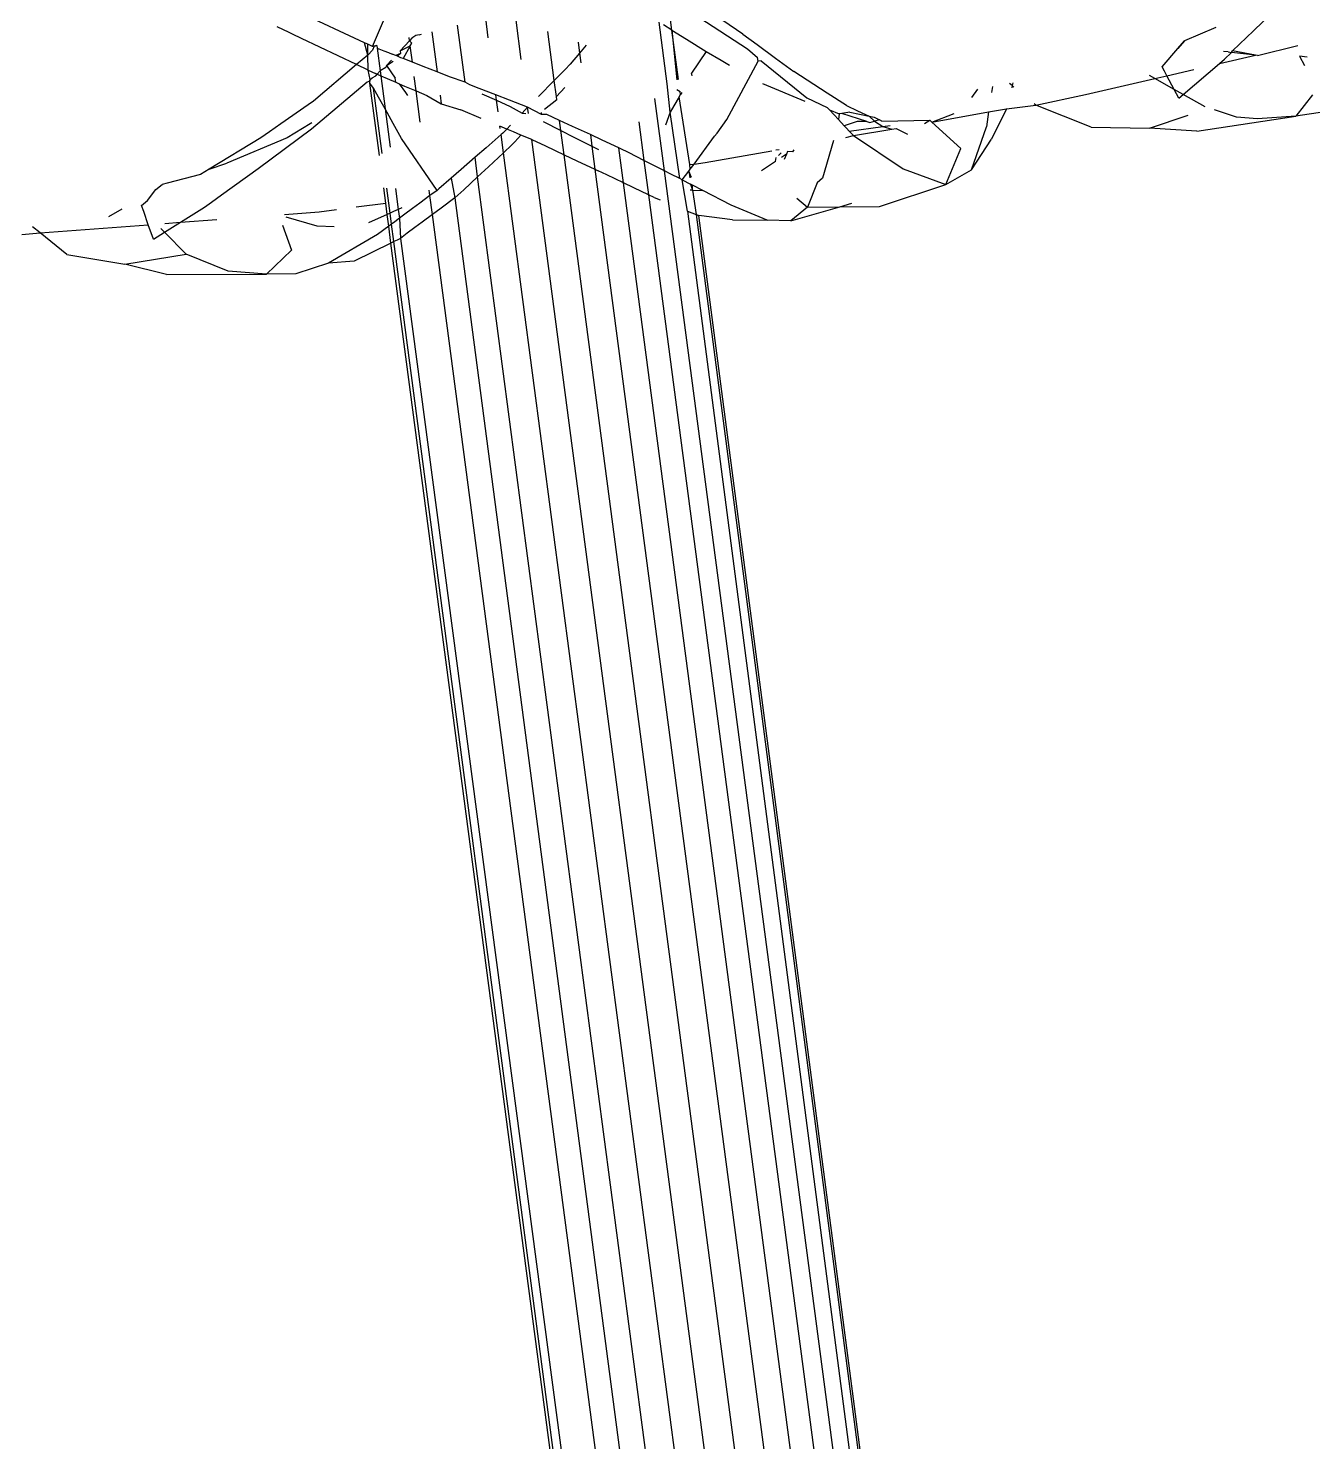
# Model space of a CAD drawing. Header units: inches. Extents: x 3324238 to 135265466, y -1036581 to 20094598.
# Drawn here: x 3354734.768 to 3354735.623, y -519092.434 to -519091.493 of the extents above; entities that cross this region are included whole.
import ezdxf

# ---------------------------------------------------------------- set-up
doc = ezdxf.new("R2010")
doc.units = ezdxf.units.IN
doc.header["$MEASUREMENT"] = 0

msp = doc.modelspace()

# ---------------------------------------------------------------- linework, layer by layer
for p, q in [((3354734.9973, -519091.50474, 0.00267), (3354735.01602, -519091.46047, 0.00267)), ((3354735.24371, -519091.49651, 0.00267), (3354735.20644, -519091.47096, 0.00267)), ((3354734.99197, -519091.50227, 0.00267), (3354734.94817, -519091.48192, 0.00267)), ((3354735.19656, -519091.49394, 0.00267), (3354735.19404, -519091.4748, 0.00267)), ((3354735.5837, -519091.49435, 0.00267), (3354735.59596, -519091.48237, 0.00267)), ((3354734.9417, -519091.49547, 0.00267), (3354734.93385, -519091.49175, 0.00267)), ((3354735.0589, -519091.5284, 0.00267), (3354735.05392, -519091.49058, 0.00267)), ((3354735.07431, -519091.49891, 0.00267), (3354735.0726, -519091.48591, 0.00267)), ((3354735.09628, -519091.51337, 0.00267), (3354735.09283, -519091.4872, 0.00267)), ((3354735.19343, -519091.52958, 0.00267), (3354735.18803, -519091.48861, 0.00267)), ((3354735.19656, -519091.49394, 0.00267), (3354735.19082, -519091.49036, 0.00267)), ((3354735.21517, -519091.48561, 0.00267), (3354735.24678, -519091.50629, 0.00267)), ((3354735.55858, -519091.49201, 0.00267), (3354735.53758, -519091.50097, 0.00267)), ((3354734.94407, -519091.49659, 0.00267), (3354734.9417, -519091.49547, 0.00267)), ((3354734.94995, -519091.49938, 0.00267), (3354734.94407, -519091.49659, 0.00267)), ((3354734.9867, -519091.5168, 0.00267), (3354734.94995, -519091.49938, 0.00267)), ((3354735.02192, -519091.50094, 0.00267), (3354735.01563, -519091.50767, 0.00267)), ((3354735.02192, -519091.50094, 0.00267), (3354735.02162, -519091.49866, 0.00267)), ((3354735.02344, -519091.49931, 0.00267), (3354735.02192, -519091.50094, 0.00267)), ((3354735.02333, -519091.50256, 0.00267), (3354735.02192, -519091.50094, 0.00267)), ((3354735.02617, -519091.49752, 0.00267), (3354735.02344, -519091.49931, 0.00267)), ((3354735.02827, -519091.497, 0.00267), (3354735.02617, -519091.49752, 0.00267)), ((3354735.02827, -519091.497, 0.00267), (3354735.02984, -519091.49661, 0.00267)), ((3354735.03671, -519091.49489, 0.00267), (3354735.04025, -519091.52173, 0.00267)), ((3354735.1182, -519091.52748, 0.00267), (3354735.11389, -519091.49472, 0.00267)), ((3354735.13413, -519091.50196, 0.00267), (3354735.13507, -519091.5091, 0.00267)), ((3354735.20088, -519091.52671, 0.00267), (3354735.19656, -519091.49394, 0.00267)), ((3354735.19656, -519091.49394, 0.00267), (3354735.19979, -519091.52702, 0.00267)), ((3354735.19656, -519091.49394, 0.00267), (3354735.2062, -519091.49996, 0.00267)), ((3354735.2062, -519091.49996, 0.00267), (3354735.21926, -519091.50812, 0.00267)), ((3354735.24371, -519091.49651, 0.00267), (3354735.25323, -519091.50348, 0.00267)), ((3354735.53758, -519091.50097, 0.00267), (3354735.53327, -519091.50601, 0.00267)), ((3354735.53327, -519091.50601, 0.00267), (3354735.53758, -519091.50097, 0.00267)), ((3354735.56955, -519091.50756, 0.00267), (3354735.5837, -519091.49435, 0.00267)), ((3354734.99403, -519091.51059, 0.00267), (3354734.9867, -519091.5168, 0.00267)), ((3354734.99403, -519091.51059, 0.00267), (3354734.99197, -519091.50227, 0.00267)), ((3354734.99408, -519091.50325, 0.00267), (3354734.99197, -519091.50227, 0.00267)), ((3354734.99403, -519091.51059, 0.00267), (3354734.99408, -519091.50325, 0.00267)), ((3354734.99403, -519091.51059, 0.00267), (3354734.99717, -519091.50718, 0.00267)), ((3354734.99437, -519091.52043, 0.00267), (3354734.99403, -519091.51059, 0.00267)), ((3354734.9973, -519091.50474, 0.00267), (3354734.99408, -519091.50325, 0.00267)), ((3354734.99828, -519091.5045, 0.00267), (3354734.99717, -519091.50718, 0.00267)), ((3354735.00004, -519091.50406, 0.00267), (3354734.9973, -519091.50474, 0.00267)), ((3354734.99828, -519091.5045, 0.00267), (3354735.00004, -519091.50406, 0.00267)), ((3354735.00004, -519091.50406, 0.00267), (3354735.00028, -519091.50592, 0.00267)), ((3354735.00028, -519091.50592, 0.00267), (3354735.00228, -519091.52105, 0.00267)), ((3354735.00028, -519091.50592, 0.00267), (3354735.00468, -519091.50766, 0.00267)), ((3354735.00468, -519091.50766, 0.00267), (3354735.00797, -519091.50884, 0.00267)), ((3354735.00797, -519091.50884, 0.00267), (3354735.01031, -519091.50989, 0.00267)), ((3354735.01268, -519091.51083, 0.00267), (3354735.01031, -519091.50989, 0.00267)), ((3354735.01585, -519091.5094, 0.00267), (3354735.01268, -519091.51083, 0.00267)), ((3354735.0138, -519091.51127, 0.00267), (3354735.01268, -519091.51083, 0.00267)), ((3354735.0138, -519091.51127, 0.00267), (3354735.01585, -519091.5094, 0.00267)), ((3354735.01621, -519091.51222, 0.00267), (3354735.0138, -519091.51127, 0.00267)), ((3354735.01563, -519091.50767, 0.00267), (3354735.02236, -519091.50428, 0.00267)), ((3354735.01563, -519091.50767, 0.00267), (3354735.01585, -519091.5094, 0.00267)), ((3354735.02236, -519091.50428, 0.00267), (3354735.01758, -519091.51277, 0.00267)), ((3354735.02236, -519091.50428, 0.00267), (3354735.02333, -519091.50256, 0.00267)), ((3354735.0238, -519091.51523, 0.00267), (3354735.02236, -519091.50428, 0.00267)), ((3354735.13507, -519091.5091, 0.00267), (3354735.12888, -519091.51659, 0.00267)), ((3354735.13942, -519091.50384, 0.00267), (3354735.13507, -519091.5091, 0.00267)), ((3354735.13507, -519091.5091, 0.00267), (3354735.13592, -519091.51554, 0.00267)), ((3354735.21926, -519091.50812, 0.00267), (3354735.20965, -519091.52248, 0.00267)), ((3354735.21926, -519091.50812, 0.00267), (3354735.22925, -519091.51393, 0.00267)), ((3354735.24678, -519091.50629, 0.00267), (3354735.25343, -519091.51211, 0.00267)), ((3354735.25323, -519091.50348, 0.00267), (3354735.26553, -519091.51249, 0.00267)), ((3354735.52282, -519091.51823, 0.00267), (3354735.53327, -519091.50601, 0.00267)), ((3354735.56091, -519091.51618, 0.00267), (3354735.58494, -519091.51063, 0.00267)), ((3354735.5668, -519091.50839, 0.00267), (3354735.56356, -519091.50799, 0.00267)), ((3354735.56438, -519091.51323, 0.00267), (3354735.56906, -519091.50866, 0.00267)), ((3354735.5668, -519091.50839, 0.00267), (3354735.56906, -519091.50866, 0.00267)), ((3354735.56906, -519091.50866, 0.00267), (3354735.56955, -519091.50756, 0.00267)), ((3354735.58494, -519091.51063, 0.00267), (3354735.56906, -519091.50866, 0.00267)), ((3354735.58494, -519091.51063, 0.00267), (3354735.56955, -519091.50756, 0.00267)), ((3354735.58633, -519091.5108, 0.00267), (3354735.58494, -519091.51063, 0.00267)), ((3354735.58633, -519091.5108, 0.00267), (3354735.61315, -519091.50411, 0.00267)), ((3354735.61425, -519091.51113, 0.00267), (3354735.61758, -519091.51738, 0.00267)), ((3354735.61923, -519091.51179, 0.00267), (3354735.61425, -519091.51113, 0.00267)), ((3354734.9867, -519091.5168, 0.00267), (3354734.95795, -519091.54114, 0.00267)), ((3354734.99437, -519091.52043, 0.00267), (3354734.9867, -519091.5168, 0.00267)), ((3354734.99577, -519091.52662, 0.00267), (3354734.99437, -519091.52043, 0.00267)), ((3354734.99437, -519091.52043, 0.00267), (3354734.99919, -519091.52272, 0.00267)), ((3354735.0061, -519091.51863, 0.00267), (3354735.00228, -519091.52105, 0.00267)), ((3354735.00653, -519091.51741, 0.00267), (3354735.0061, -519091.51863, 0.00267)), ((3354735.00989, -519091.51381, 0.00267), (3354735.00653, -519091.51741, 0.00267)), ((3354735.00653, -519091.51741, 0.00267), (3354735.01092, -519091.51455, 0.00267)), ((3354735.00653, -519091.51741, 0.00267), (3354735.0124, -519091.52574, 0.00267)), ((3354735.01758, -519091.51277, 0.00267), (3354735.01621, -519091.51222, 0.00267)), ((3354735.0238, -519091.51523, 0.00267), (3354735.01758, -519091.51277, 0.00267)), ((3354735.03097, -519091.51806, 0.00267), (3354735.0238, -519091.51523, 0.00267)), ((3354735.04025, -519091.52173, 0.00267), (3354735.03097, -519091.51806, 0.00267)), ((3354735.12556, -519091.51998, 0.00267), (3354735.1182, -519091.52748, 0.00267)), ((3354735.12888, -519091.51659, 0.00267), (3354735.12556, -519091.51998, 0.00267)), ((3354735.22925, -519091.51393, 0.00267), (3354735.23495, -519091.51725, 0.00267)), ((3354735.23316, -519091.55346, 0.00267), (3354735.25392, -519091.51456, 0.00267)), ((3354735.25392, -519091.51456, 0.00267), (3354735.25343, -519091.51211, 0.00267)), ((3354735.25599, -519091.51419, 0.00267), (3354735.25392, -519091.51456, 0.00267)), ((3354735.25599, -519091.51419, 0.00267), (3354735.28624, -519091.53884, 0.00267)), ((3354735.26553, -519091.51249, 0.00267), (3354735.27764, -519091.52136, 0.00267)), ((3354735.52431, -519091.52108, 0.00267), (3354735.52282, -519091.51823, 0.00267)), ((3354735.52598, -519091.52425, 0.00267), (3354735.54383, -519091.52013, 0.00267)), ((3354735.53678, -519091.53668, 0.00267), (3354735.56091, -519091.51618, 0.00267)), ((3354735.56091, -519091.51618, 0.00267), (3354735.56438, -519091.51323, 0.00267)), ((3354734.95659, -519091.55968, 0.00267), (3354734.99379, -519091.52832, 0.00267)), ((3354734.99379, -519091.52832, 0.00267), (3354734.99533, -519091.52777, 0.00267)), ((3354734.99533, -519091.52777, 0.00267), (3354734.99577, -519091.52662, 0.00267)), ((3354734.99553, -519091.52928, 0.00267), (3354734.99533, -519091.52777, 0.00267)), ((3354734.99553, -519091.52928, 0.00267), (3354734.99577, -519091.52662, 0.00267)), ((3354735.00187, -519091.57733, 0.00267), (3354734.99553, -519091.52928, 0.00267)), ((3354734.99793, -519091.53246, 0.00267), (3354734.99553, -519091.52928, 0.00267)), ((3354734.99577, -519091.52662, 0.00267), (3354734.99702, -519091.52555, 0.00267)), ((3354734.99702, -519091.52555, 0.00267), (3354734.9994, -519091.52432, 0.00267)), ((3354735.00031, -519091.52325, 0.00267), (3354734.99919, -519091.52272, 0.00267)), ((3354734.9994, -519091.52432, 0.00267), (3354735.00031, -519091.52325, 0.00267)), ((3354735.00228, -519091.52105, 0.00267), (3354735.00031, -519091.52325, 0.00267)), ((3354735.00031, -519091.52325, 0.00267), (3354735.0027, -519091.52427, 0.00267)), ((3354735.00228, -519091.52105, 0.00267), (3354735.0027, -519091.52427, 0.00267)), ((3354735.0027, -519091.52427, 0.00267), (3354735.00561, -519091.54635, 0.00267)), ((3354735.0027, -519091.52427, 0.00267), (3354735.00708, -519091.52613, 0.00267)), ((3354735.00708, -519091.52613, 0.00267), (3354735.01277, -519091.52856, 0.00267)), ((3354735.01277, -519091.52856, 0.00267), (3354735.0124, -519091.52574, 0.00267)), ((3354735.01277, -519091.52856, 0.00267), (3354735.01508, -519091.52955, 0.00267)), ((3354735.01508, -519091.52955, 0.00267), (3354735.01919, -519091.53538, 0.00267)), ((3354735.01508, -519091.52955, 0.00267), (3354735.01864, -519091.53106, 0.00267)), ((3354735.02632, -519091.53434, 0.00267), (3354735.02505, -519091.52472, 0.00267)), ((3354735.04838, -519091.52495, 0.00267), (3354735.04025, -519091.52173, 0.00267)), ((3354735.0589, -519091.5284, 0.00267), (3354735.04838, -519091.52495, 0.00267)), ((3354735.06212, -519091.53035, 0.00267), (3354735.0589, -519091.5284, 0.00267)), ((3354735.06825, -519091.53271, 0.00267), (3354735.06212, -519091.53035, 0.00267)), ((3354735.1182, -519091.52748, 0.00267), (3354735.10778, -519091.53812, 0.00267)), ((3354735.1196, -519091.53809, 0.00267), (3354735.1182, -519091.52748, 0.00267)), ((3354735.19534, -519091.54837, 0.00267), (3354735.19343, -519091.52958, 0.00267)), ((3354735.20991, -519091.5242, 0.00267), (3354735.20965, -519091.52248, 0.00267)), ((3354735.25686, -519091.52941, 0.00267), (3354735.285, -519091.54115, 0.00267)), ((3354735.29987, -519091.53576, 0.00267), (3354735.27764, -519091.52136, 0.00267)), ((3354735.42298, -519091.53083, 0.00267), (3354735.42126, -519091.52942, 0.00267)), ((3354735.42334, -519091.52905, 0.00267), (3354735.42298, -519091.53083, 0.00267)), ((3354735.47178, -519091.53678, 0.00267), (3354735.51796, -519091.52611, 0.00267)), ((3354735.51796, -519091.52611, 0.00267), (3354735.51432, -519091.52407, 0.00267)), ((3354735.51796, -519091.52611, 0.00267), (3354735.52598, -519091.52425, 0.00267)), ((3354735.53073, -519091.53328, 0.00267), (3354735.51796, -519091.52611, 0.00267)), ((3354735.52598, -519091.52425, 0.00267), (3354735.52431, -519091.52108, 0.00267)), ((3354735.53073, -519091.53328, 0.00267), (3354735.52598, -519091.52425, 0.00267)), ((3354735.00366, -519091.57594, 0.00267), (3354734.99793, -519091.53246, 0.00267)), ((3354735.00124, -519091.53845, 0.00267), (3354734.99793, -519091.53246, 0.00267)), ((3354735.00561, -519091.54635, 0.00267), (3354735.00124, -519091.53845, 0.00267)), ((3354735.01864, -519091.53106, 0.00267), (3354735.02632, -519091.53434, 0.00267)), ((3354735.01919, -519091.53538, 0.00267), (3354735.0206, -519091.53737, 0.00267)), ((3354735.02905, -519091.55505, 0.00267), (3354735.02632, -519091.53434, 0.00267)), ((3354735.02632, -519091.53434, 0.00267), (3354735.03344, -519091.53737, 0.00267)), ((3354735.03344, -519091.53737, 0.00267), (3354735.04303, -519091.54282, 0.00267)), ((3354735.04227, -519091.53711, 0.00267), (3354735.04303, -519091.54282, 0.00267)), ((3354735.07933, -519091.53699, 0.00267), (3354735.06825, -519091.53271, 0.00267)), ((3354735.07007, -519091.53618, 0.00267), (3354735.0798, -519091.54056, 0.00267)), ((3354735.0798, -519091.54056, 0.00267), (3354735.07933, -519091.53699, 0.00267)), ((3354735.08839, -519091.54049, 0.00267), (3354735.07933, -519091.53699, 0.00267)), ((3354735.12516, -519091.53206, 0.00267), (3354735.1196, -519091.53809, 0.00267)), ((3354735.11988, -519091.54016, 0.00267), (3354735.1196, -519091.53809, 0.00267)), ((3354735.19157, -519091.58752, 0.00267), (3354735.18523, -519091.53947, 0.00267)), ((3354735.20128, -519091.53837, 0.00267), (3354735.19784, -519091.54417, 0.00267)), ((3354735.19979, -519091.5334, 0.00267), (3354735.20194, -519091.53469, 0.00267)), ((3354735.20128, -519091.53837, 0.00267), (3354735.20221, -519091.5368, 0.00267)), ((3354735.20835, -519091.58336, 0.00267), (3354735.20128, -519091.53837, 0.00267)), ((3354735.20221, -519091.5368, 0.00267), (3354735.20194, -519091.53469, 0.00267)), ((3354735.20307, -519091.53537, 0.00267), (3354735.20221, -519091.5368, 0.00267)), ((3354735.28624, -519091.53884, 0.00267), (3354735.29984, -519091.54528, 0.00267)), ((3354735.31266, -519091.54404, 0.00267), (3354735.29987, -519091.53576, 0.00267)), ((3354735.3962, -519091.53865, 0.00267), (3354735.40011, -519091.53321, 0.00267)), ((3354735.4098, -519091.53147, 0.00267), (3354735.4092, -519091.53547, 0.00267)), ((3354735.42298, -519091.53083, 0.00267), (3354735.42271, -519091.53217, 0.00267)), ((3354735.42418, -519091.53181, 0.00267), (3354735.42298, -519091.53083, 0.00267)), ((3354735.43877, -519091.54376, 0.00267), (3354735.47178, -519091.53678, 0.00267)), ((3354735.53383, -519091.53919, 0.00267), (3354735.53073, -519091.53328, 0.00267)), ((3354735.53678, -519091.53668, 0.00267), (3354735.53073, -519091.53328, 0.00267)), ((3354735.53383, -519091.53919, 0.00267), (3354735.53678, -519091.53668, 0.00267)), ((3354735.55145, -519091.54492, 0.00267), (3354735.53678, -519091.53668, 0.00267)), ((3354735.62278, -519091.53703, 0.00267), (3354735.6118, -519091.55117, 0.00267)), ((3354734.95444, -519091.54358, 0.00267), (3354734.93617, -519091.5563, 0.00267)), ((3354734.95795, -519091.54114, 0.00267), (3354734.95444, -519091.54358, 0.00267)), ((3354735.00561, -519091.54635, 0.00267), (3354735.00897, -519091.57184, 0.00267)), ((3354735.01094, -519091.55598, 0.00267), (3354735.00561, -519091.54635, 0.00267)), ((3354735.04303, -519091.54282, 0.00267), (3354735.05598, -519091.54698, 0.00267)), ((3354735.06952, -519091.55264, 0.00267), (3354735.05598, -519091.54698, 0.00267)), ((3354735.08083, -519091.54835, 0.00267), (3354735.0798, -519091.54056, 0.00267)), ((3354735.0798, -519091.54056, 0.00267), (3354735.08892, -519091.54467, 0.00267)), ((3354735.10047, -519091.54516, 0.00267), (3354735.08839, -519091.54049, 0.00267)), ((3354735.08892, -519091.54467, 0.00267), (3354735.09689, -519091.54923, 0.00267)), ((3354735.10047, -519091.54516, 0.00267), (3354735.09689, -519091.54923, 0.00267)), ((3354735.10104, -519091.54946, 0.00267), (3354735.10047, -519091.54516, 0.00267)), ((3354735.10964, -519091.54993, 0.00267), (3354735.10047, -519091.54516, 0.00267)), ((3354735.10948, -519091.54863, 0.00267), (3354735.10964, -519091.54993, 0.00267)), ((3354735.11988, -519091.54016, 0.00267), (3354735.11174, -519091.54664, 0.00267)), ((3354735.19534, -519091.54837, 0.00267), (3354735.19232, -519091.55705, 0.00267)), ((3354735.19784, -519091.54417, 0.00267), (3354735.19534, -519091.54837, 0.00267)), ((3354735.20175, -519091.59268, 0.00267), (3354735.19534, -519091.54837, 0.00267)), ((3354735.29984, -519091.54528, 0.00267), (3354735.3013, -519091.54684, 0.00267)), ((3354735.3013, -519091.54684, 0.00267), (3354735.30792, -519091.54969, 0.00267)), ((3354735.3013, -519091.54684, 0.00267), (3354735.30451, -519091.5503, 0.00267)), ((3354735.31491, -519091.54844, 0.00267), (3354735.3095, -519091.54941, 0.00267)), ((3354735.31266, -519091.54404, 0.00267), (3354735.32007, -519091.54752, 0.00267)), ((3354735.31491, -519091.54844, 0.00267), (3354735.32781, -519091.55116, 0.00267)), ((3354735.32007, -519091.54752, 0.00267), (3354735.32781, -519091.55116, 0.00267)), ((3354735.36957, -519091.55506, 0.00267), (3354735.4073, -519091.54831, 0.00267)), ((3354735.4073, -519091.54831, 0.00267), (3354735.40582, -519091.5583, 0.00267)), ((3354735.4073, -519091.54831, 0.00267), (3354735.4193, -519091.54617, 0.00267)), ((3354735.4193, -519091.54617, 0.00267), (3354735.40923, -519091.56641, 0.00267)), ((3354735.4193, -519091.54617, 0.00267), (3354735.43877, -519091.54376, 0.00267)), ((3354735.43877, -519091.54376, 0.00267), (3354735.43769, -519091.54288, 0.00267)), ((3354735.47554, -519091.55839, 0.00267), (3354735.43877, -519091.54376, 0.00267)), ((3354735.5723, -519091.5517, 0.00267), (3354735.55756, -519091.5469, 0.00267)), ((3354735.63106, -519091.54823, 0.00267), (3354735.6118, -519091.55117, 0.00267)), ((3354734.93617, -519091.5563, 0.00267), (3354734.92866, -519091.56153, 0.00267)), ((3354734.95574, -519091.55632, 0.00267), (3354734.94034, -519091.56559, 0.00267)), ((3354734.95689, -519091.55562, 0.00267), (3354734.95574, -519091.55632, 0.00267)), ((3354735.0165, -519091.56603, 0.00267), (3354735.01094, -519091.55598, 0.00267)), ((3354735.08228, -519091.55935, 0.00267), (3354735.08208, -519091.55788, 0.00267)), ((3354735.08657, -519091.55976, 0.00267), (3354735.08208, -519091.55788, 0.00267)), ((3354735.08914, -519091.55713, 0.00267), (3354735.08657, -519091.55976, 0.00267)), ((3354735.09689, -519091.54923, 0.00267), (3354735.09933, -519091.54936, 0.00267)), ((3354735.11337, -519091.55014, 0.00267), (3354735.10964, -519091.54993, 0.00267)), ((3354735.11087, -519091.55464, 0.00267), (3354735.12257, -519091.5606, 0.00267)), ((3354735.1217, -519091.55397, 0.00267), (3354735.11337, -519091.55014, 0.00267)), ((3354735.12257, -519091.5606, 0.00267), (3354735.1217, -519091.55397, 0.00267)), ((3354735.13039, -519091.55797, 0.00267), (3354735.1217, -519091.55397, 0.00267)), ((3354735.14223, -519091.56342, 0.00267), (3354735.13039, -519091.55797, 0.00267)), ((3354735.17447, -519091.55486, 0.00267), (3354735.17786, -519091.58056, 0.00267)), ((3354735.22655, -519091.56236, 0.00267), (3354735.23316, -519091.55346, 0.00267)), ((3354735.30451, -519091.5503, 0.00267), (3354735.30729, -519091.5533, 0.00267)), ((3354735.30792, -519091.54969, 0.00267), (3354735.30729, -519091.5533, 0.00267)), ((3354735.30729, -519091.5533, 0.00267), (3354735.31124, -519091.55756, 0.00267)), ((3354735.3095, -519091.54941, 0.00267), (3354735.30792, -519091.54969, 0.00267)), ((3354735.3262, -519091.55464, 0.00267), (3354735.3095, -519091.54941, 0.00267)), ((3354735.3199, -519091.55478, 0.00267), (3354735.31124, -519091.55756, 0.00267)), ((3354735.31124, -519091.55756, 0.00267), (3354735.31266, -519091.55908, 0.00267)), ((3354735.31447, -519091.56103, 0.00267), (3354735.33688, -519091.55799, 0.00267)), ((3354735.3262, -519091.55464, 0.00267), (3354735.3199, -519091.55478, 0.00267)), ((3354735.3262, -519091.55464, 0.00267), (3354735.32822, -519091.55528, 0.00267)), ((3354735.32781, -519091.55116, 0.00267), (3354735.33102, -519091.55183, 0.00267)), ((3354735.32781, -519091.55116, 0.00267), (3354735.33124, -519091.55454, 0.00267)), ((3354735.32822, -519091.55528, 0.00267), (3354735.33124, -519091.55454, 0.00267)), ((3354735.33102, -519091.55183, 0.00267), (3354735.33468, -519091.55369, 0.00267)), ((3354735.33468, -519091.55369, 0.00267), (3354735.33124, -519091.55454, 0.00267)), ((3354735.33124, -519091.55454, 0.00267), (3354735.33688, -519091.55799, 0.00267)), ((3354735.33614, -519091.55443, 0.00267), (3354735.33468, -519091.55369, 0.00267)), ((3354735.33614, -519091.55443, 0.00267), (3354735.36812, -519091.55375, 0.00267)), ((3354735.33688, -519091.55799, 0.00267), (3354735.34182, -519091.55732, 0.00267)), ((3354735.33688, -519091.55799, 0.00267), (3354735.34281, -519091.55985, 0.00267)), ((3354735.36462, -519091.55595, 0.00267), (3354735.36812, -519091.55375, 0.00267)), ((3354735.36957, -519091.55506, 0.00267), (3354735.36812, -519091.55375, 0.00267)), ((3354735.36957, -519091.55506, 0.00267), (3354735.38447, -519091.54944, 0.00267)), ((3354735.38891, -519091.57258, 0.00267), (3354735.36957, -519091.55506, 0.00267)), ((3354735.39596, -519091.58678, 0.00267), (3354735.40582, -519091.5583, 0.00267)), ((3354735.47554, -519091.55839, 0.00267), (3354735.51428, -519091.55904, 0.00267)), ((3354735.51428, -519091.55904, 0.00267), (3354735.54002, -519091.5505, 0.00267)), ((3354735.54584, -519091.56113, 0.00267), (3354735.6118, -519091.55117, 0.00267)), ((3354735.58621, -519091.55291, 0.00267), (3354735.5723, -519091.5517, 0.00267)), ((3354735.6118, -519091.55117, 0.00267), (3354735.58621, -519091.55291, 0.00267)), ((3354734.92299, -519091.56547, 0.00267), (3354734.88864, -519091.58639, 0.00267)), ((3354734.94034, -519091.56559, 0.00267), (3354734.9003, -519091.58248, 0.00267)), ((3354734.92116, -519091.58589, 0.00267), (3354734.95659, -519091.55968, 0.00267)), ((3354734.92866, -519091.56153, 0.00267), (3354734.92299, -519091.56547, 0.00267)), ((3354735.04023, -519091.60057, 0.00267), (3354735.0165, -519091.56603, 0.00267)), ((3354735.08281, -519091.56343, 0.00267), (3354735.0728, -519091.57216, 0.00267)), ((3354735.08392, -519091.56246, 0.00267), (3354735.08281, -519091.56343, 0.00267)), ((3354735.0844, -519091.57548, 0.00267), (3354735.08281, -519091.56343, 0.00267)), ((3354735.08657, -519091.55976, 0.00267), (3354735.08392, -519091.56246, 0.00267)), ((3354735.09108, -519091.56164, 0.00267), (3354735.08657, -519091.55976, 0.00267)), ((3354735.09604, -519091.56371, 0.00267), (3354735.09108, -519091.56164, 0.00267)), ((3354735.09604, -519091.56371, 0.00267), (3354735.09191, -519091.5682, 0.00267)), ((3354735.10332, -519091.56675, 0.00267), (3354735.09604, -519091.56371, 0.00267)), ((3354735.33494, -519093.32414, 0.00267), (3354735.10332, -519091.56675, 0.00267)), ((3354735.10332, -519091.56675, 0.00267), (3354735.11231, -519091.57098, 0.00267)), ((3354735.12471, -519091.57681, 0.00267), (3354735.12257, -519091.5606, 0.00267)), ((3354735.12257, -519091.5606, 0.00267), (3354735.13129, -519091.56504, 0.00267)), ((3354735.13129, -519091.56504, 0.00267), (3354735.14325, -519091.57113, 0.00267)), ((3354735.14223, -519091.56342, 0.00267), (3354735.14325, -519091.57113, 0.00267)), ((3354735.15019, -519091.56708, 0.00267), (3354735.14223, -519091.56342, 0.00267)), ((3354735.16116, -519091.57213, 0.00267), (3354735.15019, -519091.56708, 0.00267)), ((3354735.21125, -519091.58299, 0.00267), (3354735.22494, -519091.56454, 0.00267)), ((3354735.22494, -519091.56454, 0.00267), (3354735.22655, -519091.56236, 0.00267)), ((3354735.30413, -519091.56726, 0.00267), (3354735.29678, -519091.59252, 0.00267)), ((3354735.31238, -519091.56529, 0.00267), (3354735.31733, -519091.56411, 0.00267)), ((3354735.31266, -519091.55908, 0.00267), (3354735.31447, -519091.56103, 0.00267)), ((3354735.31447, -519091.56103, 0.00267), (3354735.31733, -519091.56411, 0.00267)), ((3354735.31733, -519091.56411, 0.00267), (3354735.34281, -519091.55985, 0.00267)), ((3354735.31733, -519091.56411, 0.00267), (3354735.35043, -519091.58621, 0.00267)), ((3354735.34281, -519091.55985, 0.00267), (3354735.34577, -519091.55932, 0.00267)), ((3354735.34577, -519091.55932, 0.00267), (3354735.35324, -519091.56312, 0.00267)), ((3354735.39596, -519091.58678, 0.00267), (3354735.40923, -519091.56641, 0.00267)), ((3354735.54584, -519091.56113, 0.00267), (3354735.51428, -519091.55904, 0.00267)), ((3354735.0728, -519091.57216, 0.00267), (3354735.06551, -519091.57852, 0.00267)), ((3354735.0844, -519091.57548, 0.00267), (3354735.07441, -519091.58477, 0.00267)), ((3354735.09004, -519091.57023, 0.00267), (3354735.0844, -519091.57548, 0.00267)), ((3354735.3152, -519093.32665, 0.00267), (3354735.0844, -519091.57548, 0.00267)), ((3354735.09191, -519091.5682, 0.00267), (3354735.09004, -519091.57023, 0.00267)), ((3354735.11231, -519091.57098, 0.00267), (3354735.12471, -519091.57681, 0.00267)), ((3354735.35467, -519093.32163, 0.00267), (3354735.12471, -519091.57681, 0.00267)), ((3354735.12471, -519091.57681, 0.00267), (3354735.1333, -519091.58085, 0.00267)), ((3354735.14325, -519091.57113, 0.00267), (3354735.14527, -519091.58648, 0.00267)), ((3354735.14325, -519091.57113, 0.00267), (3354735.14756, -519091.57332, 0.00267)), ((3354735.16425, -519091.59552, 0.00267), (3354735.16116, -519091.57213, 0.00267)), ((3354735.1621, -519091.57256, 0.00267), (3354735.16116, -519091.57213, 0.00267)), ((3354735.16813, -519091.57562, 0.00267), (3354735.1621, -519091.57256, 0.00267)), ((3354735.17786, -519091.58056, 0.00267), (3354735.16813, -519091.57562, 0.00267)), ((3354735.21876, -519091.58204, 0.00267), (3354735.26298, -519091.57413, 0.00267)), ((3354735.26562, -519091.57366, 0.00267), (3354735.2678, -519091.57327, 0.00267)), ((3354735.26742, -519091.57723, 0.00267), (3354735.26917, -519091.57561, 0.00267)), ((3354735.27269, -519091.57633, 0.00267), (3354735.26937, -519091.57861, 0.00267)), ((3354735.27269, -519091.57633, 0.00267), (3354735.2712, -519091.57991, 0.00267)), ((3354735.2734, -519091.5746, 0.00267), (3354735.27269, -519091.57633, 0.00267)), ((3354735.2768, -519091.57489, 0.00267), (3354735.2734, -519091.5746, 0.00267)), ((3354735.27767, -519091.57358, 0.00267), (3354735.2768, -519091.57489, 0.00267)), ((3354735.37887, -519091.59661, 0.00267), (3354735.38891, -519091.57258, 0.00267)), ((3354734.88864, -519091.58639, 0.00267), (3354734.88277, -519091.58996, 0.00267)), ((3354734.88864, -519091.58639, 0.00267), (3354734.9003, -519091.58248, 0.00267)), ((3354734.89685, -519091.60351, 0.00267), (3354734.92116, -519091.58589, 0.00267)), ((3354735.05624, -519091.58661, 0.00267), (3354735.04956, -519091.59243, 0.00267)), ((3354735.06551, -519091.57852, 0.00267), (3354735.05624, -519091.58661, 0.00267)), ((3354735.06722, -519091.59147, 0.00267), (3354735.06551, -519091.57852, 0.00267)), ((3354735.07441, -519091.58477, 0.00267), (3354735.06722, -519091.59147, 0.00267)), ((3354735.1333, -519091.58085, 0.00267), (3354735.14527, -519091.58648, 0.00267)), ((3354735.14527, -519091.58648, 0.00267), (3354735.37364, -519093.31921, 0.00267)), ((3354735.14527, -519091.58648, 0.00267), (3354735.14745, -519091.58751, 0.00267)), ((3354735.17786, -519091.58056, 0.00267), (3354735.18088, -519091.60345, 0.00267)), ((3354735.18355, -519091.58345, 0.00267), (3354735.17786, -519091.58056, 0.00267)), ((3354735.19157, -519091.58752, 0.00267), (3354735.18355, -519091.58345, 0.00267)), ((3354735.20776, -519091.58769, 0.00267), (3354735.20875, -519091.58637, 0.00267)), ((3354735.20835, -519091.58336, 0.00267), (3354735.21125, -519091.58299, 0.00267)), ((3354735.20875, -519091.58637, 0.00267), (3354735.20835, -519091.58336, 0.00267)), ((3354735.20875, -519091.58637, 0.00267), (3354735.21125, -519091.58299, 0.00267)), ((3354735.21125, -519091.58299, 0.00267), (3354735.21876, -519091.58204, 0.00267)), ((3354735.26546, -519091.58131, 0.00267), (3354735.25613, -519091.58764, 0.00267)), ((3354735.26546, -519091.58131, 0.00267), (3354735.26582, -519091.5787, 0.00267)), ((3354735.35043, -519091.58621, 0.00267), (3354735.37887, -519091.59661, 0.00267)), ((3354735.37887, -519091.59661, 0.00267), (3354735.39596, -519091.58678, 0.00267)), ((3354734.86068, -519091.59575, 0.00267), (3354734.8573, -519091.59672, 0.00267)), ((3354734.88277, -519091.58996, 0.00267), (3354734.86068, -519091.59575, 0.00267)), ((3354735.04956, -519091.59243, 0.00267), (3354735.0414, -519091.59955, 0.00267)), ((3354735.04956, -519091.59243, 0.00267), (3354735.05206, -519091.60557, 0.00267)), ((3354735.06722, -519091.59147, 0.00267), (3354735.05796, -519091.60008, 0.00267)), ((3354735.29623, -519093.32907, 0.00267), (3354735.06722, -519091.59147, 0.00267)), ((3354735.15314, -519091.59022, 0.00267), (3354735.14745, -519091.58751, 0.00267)), ((3354735.16425, -519091.59552, 0.00267), (3354735.15314, -519091.59022, 0.00267)), ((3354735.39113, -519093.31699, 0.00267), (3354735.16425, -519091.59552, 0.00267)), ((3354735.1711, -519091.59879, 0.00267), (3354735.16425, -519091.59552, 0.00267)), ((3354735.41904, -519093.31343, 0.00267), (3354735.19157, -519091.58752, 0.00267)), ((3354735.19578, -519091.58965, 0.00267), (3354735.19157, -519091.58752, 0.00267)), ((3354735.20175, -519091.59268, 0.00267), (3354735.19578, -519091.58965, 0.00267)), ((3354735.20343, -519091.59354, 0.00267), (3354735.20175, -519091.59268, 0.00267)), ((3354735.20343, -519091.59354, 0.00267), (3354735.20776, -519091.58769, 0.00267)), ((3354735.20691, -519091.61434, 0.00267), (3354735.20343, -519091.59354, 0.00267)), ((3354735.20343, -519091.59354, 0.00267), (3354735.2089, -519091.59636, 0.00267)), ((3354735.20947, -519091.59188, 0.00267), (3354735.20776, -519091.58769, 0.00267)), ((3354735.20776, -519091.58769, 0.00267), (3354735.20835, -519091.59219, 0.00267)), ((3354735.29329, -519091.59558, 0.00267), (3354735.28665, -519091.61166, 0.00267)), ((3354735.29678, -519091.59252, 0.00267), (3354735.29329, -519091.59558, 0.00267)), ((3354734.84745, -519091.60728, 0.00267), (3354734.85313, -519091.60004, 0.00267)), ((3354734.85313, -519091.60004, 0.00267), (3354734.8573, -519091.59672, 0.00267)), ((3354734.89011, -519091.60839, 0.00267), (3354734.89685, -519091.60351, 0.00267)), ((3354735.00605, -519091.60911, 0.00267), (3354735.00471, -519091.59888, 0.00267)), ((3354735.0089, -519091.6157, 0.00267), (3354735.0067, -519091.59898, 0.00267)), ((3354735.01258, -519091.59926, 0.00267), (3354735.01443, -519091.61323, 0.00267)), ((3354735.03551, -519091.60406, 0.00267), (3354735.02868, -519091.60911, 0.00267)), ((3354735.03551, -519091.60406, 0.00267), (3354735.03502, -519091.60033, 0.00267)), ((3354735.04023, -519091.60057, 0.00267), (3354735.03551, -519091.60406, 0.00267)), ((3354735.03717, -519091.61665, 0.00267), (3354735.03551, -519091.60406, 0.00267)), ((3354735.0414, -519091.59955, 0.00267), (3354735.04023, -519091.60057, 0.00267)), ((3354735.05206, -519091.60557, 0.00267), (3354735.04303, -519091.61229, 0.00267)), ((3354735.05796, -519091.60008, 0.00267), (3354735.05206, -519091.60557, 0.00267)), ((3354735.05206, -519091.60557, 0.00267), (3354735.27874, -519093.33129, 0.00267)), ((3354735.18088, -519091.60345, 0.00267), (3354735.1711, -519091.59879, 0.00267)), ((3354735.18088, -519091.60345, 0.00267), (3354735.40646, -519093.31504, 0.00267)), ((3354735.18478, -519091.60532, 0.00267), (3354735.18088, -519091.60345, 0.00267)), ((3354735.18478, -519091.60532, 0.00267), (3354735.1886, -519091.60687, 0.00267)), ((3354735.21021, -519091.60045, 0.00267), (3354735.20862, -519091.60041, 0.00267)), ((3354735.2089, -519091.59636, 0.00267), (3354735.21021, -519091.60045, 0.00267)), ((3354735.21015, -519091.597, 0.00267), (3354735.2089, -519091.59636, 0.00267)), ((3354735.21021, -519091.60045, 0.00267), (3354735.21015, -519091.597, 0.00267)), ((3354735.2172, -519091.60064, 0.00267), (3354735.21015, -519091.597, 0.00267)), ((3354735.21021, -519091.60045, 0.00267), (3354735.2172, -519091.60064, 0.00267)), ((3354735.21021, -519091.60045, 0.00267), (3354735.21275, -519091.61671, 0.00267)), ((3354735.236, -519091.61034, 0.00267), (3354735.2172, -519091.60064, 0.00267)), ((3354735.27973, -519091.60566, 0.00267), (3354735.28665, -519091.61166, 0.00267)), ((3354735.3346, -519091.61118, 0.00267), (3354735.37887, -519091.59661, 0.00267)), ((3354734.82176, -519091.61787, 0.00267), (3354734.83063, -519091.61283, 0.00267)), ((3354734.84355, -519091.61066, 0.00267), (3354734.84745, -519091.60728, 0.00267)), ((3354734.84495, -519091.61465, 0.00267), (3354734.84355, -519091.61066, 0.00267)), ((3354734.84802, -519091.62342, 0.00267), (3354734.84495, -519091.61465, 0.00267)), ((3354734.86938, -519091.62179, 0.00267), (3354734.8854, -519091.61181, 0.00267)), ((3354734.8854, -519091.61181, 0.00267), (3354734.89011, -519091.60839, 0.00267)), ((3354734.93878, -519091.6165, 0.00267), (3354734.96168, -519091.61476, 0.00267)), ((3354734.96168, -519091.61476, 0.00267), (3354734.97337, -519091.61327, 0.00267)), ((3354734.98647, -519091.6116, 0.00267), (3354735.00605, -519091.60911, 0.00267)), ((3354735.00703, -519091.61653, 0.00267), (3354735.00605, -519091.60911, 0.00267)), ((3354735.01118, -519091.61468, 0.00267), (3354735.0089, -519091.6157, 0.00267)), ((3354735.01443, -519091.61323, 0.00267), (3354735.01118, -519091.61468, 0.00267)), ((3354735.01677, -519091.61219, 0.00267), (3354735.01443, -519091.61323, 0.00267)), ((3354735.01443, -519091.61323, 0.00267), (3354735.0152, -519091.61909, 0.00267)), ((3354735.02386, -519091.61268, 0.00267), (3354735.01877, -519091.61644, 0.00267)), ((3354735.02868, -519091.60911, 0.00267), (3354735.02386, -519091.61268, 0.00267)), ((3354735.04303, -519091.61229, 0.00267), (3354735.03717, -519091.61665, 0.00267)), ((3354735.20691, -519091.61434, 0.00267), (3354735.42838, -519093.31225, 0.00267)), ((3354735.20691, -519091.61434, 0.00267), (3354735.21275, -519091.61671, 0.00267)), ((3354735.26, -519091.62032, 0.00267), (3354735.236, -519091.61034, 0.00267)), ((3354735.27564, -519091.62084, 0.00267), (3354735.30826, -519091.61144, 0.00267)), ((3354735.28665, -519091.61166, 0.00267), (3354735.27564, -519091.62084, 0.00267)), ((3354735.28665, -519091.61166, 0.00267), (3354735.30826, -519091.61144, 0.00267)), ((3354735.30826, -519091.61144, 0.00267), (3354735.31632, -519091.60912, 0.00267)), ((3354735.30826, -519091.61144, 0.00267), (3354735.3346, -519091.61118, 0.00267)), ((3354734.77602, -519091.6289, 0.00267), (3354734.84802, -519091.62342, 0.00267)), ((3354734.85138, -519091.633, 0.00267), (3354734.84802, -519091.62342, 0.00267)), ((3354734.85878, -519091.62839, 0.00267), (3354734.86938, -519091.62179, 0.00267)), ((3354734.85898, -519091.62258, 0.00267), (3354734.86938, -519091.62179, 0.00267)), ((3354734.86938, -519091.62179, 0.00267), (3354734.89374, -519091.61993, 0.00267)), ((3354734.93742, -519091.6237, 0.00267), (3354734.94338, -519091.64036, 0.00267)), ((3354734.96041, -519091.6243, 0.00267), (3354734.93987, -519091.61841, 0.00267)), ((3354734.97163, -519091.62487, 0.00267), (3354734.96041, -519091.6243, 0.00267)), ((3354735.00703, -519091.61653, 0.00267), (3354734.99448, -519091.62213, 0.00267)), ((3354735.00807, -519091.62436, 0.00267), (3354735.00047, -519091.62999, 0.00267)), ((3354735.0089, -519091.6157, 0.00267), (3354735.00703, -519091.61653, 0.00267)), ((3354735.00807, -519091.62436, 0.00267), (3354735.00703, -519091.61653, 0.00267)), ((3354735.00987, -519091.62303, 0.00267), (3354735.00807, -519091.62436, 0.00267)), ((3354735.00955, -519091.63561, 0.00267), (3354735.00807, -519091.62436, 0.00267)), ((3354735.00987, -519091.62303, 0.00267), (3354735.0089, -519091.6157, 0.00267)), ((3354735.01206, -519091.62141, 0.00267), (3354735.00987, -519091.62303, 0.00267)), ((3354735.0114, -519091.63469, 0.00267), (3354735.00987, -519091.62303, 0.00267)), ((3354735.0152, -519091.61909, 0.00267), (3354735.01206, -519091.62141, 0.00267)), ((3354735.01877, -519091.61644, 0.00267), (3354735.0152, -519091.61909, 0.00267)), ((3354735.0152, -519091.61909, 0.00267), (3354735.01586, -519091.63251, 0.00267)), ((3354735.03031, -519091.62175, 0.00267), (3354735.02552, -519091.62532, 0.00267)), ((3354735.03717, -519091.61665, 0.00267), (3354735.03031, -519091.62175, 0.00267)), ((3354735.26341, -519093.33324, 0.00267), (3354735.03717, -519091.61665, 0.00267)), ((3354735.21275, -519091.61671, 0.00267), (3354735.43414, -519093.31151, 0.00267)), ((3354735.21275, -519091.61671, 0.00267), (3354735.21437, -519091.61738, 0.00267)), ((3354735.23692, -519091.62021, 0.00267), (3354735.21437, -519091.61738, 0.00267)), ((3354735.43608, -519093.31126, 0.00267), (3354735.21437, -519091.61738, 0.00267)), ((3354735.23692, -519091.62021, 0.00267), (3354735.26, -519091.62032, 0.00267)), ((3354735.27564, -519091.62084, 0.00267), (3354735.26, -519091.62032, 0.00267)), ((3354734.76386, -519091.62983, 0.00267), (3354734.77602, -519091.6289, 0.00267)), ((3354734.77602, -519091.6289, 0.00267), (3354734.77105, -519091.6249, 0.00267)), ((3354734.79372, -519091.64317, 0.00267), (3354734.77602, -519091.6289, 0.00267)), ((3354734.85138, -519091.633, 0.00267), (3354734.85878, -519091.62839, 0.00267)), ((3354734.85878, -519091.62839, 0.00267), (3354734.85647, -519091.62603, 0.00267)), ((3354734.87322, -519091.64313, 0.00267), (3354734.85878, -519091.62839, 0.00267)), ((3354735.00047, -519091.62999, 0.00267), (3354734.96801, -519091.64907, 0.00267)), ((3354735.01365, -519091.63359, 0.00267), (3354735.0114, -519091.63469, 0.00267)), ((3354735.01586, -519091.63251, 0.00267), (3354735.01365, -519091.63359, 0.00267)), ((3354735.02041, -519091.62912, 0.00267), (3354735.01586, -519091.63251, 0.00267)), ((3354735.01586, -519091.63251, 0.00267), (3354735.24149, -519093.33603, 0.00267)), ((3354735.02552, -519091.62532, 0.00267), (3354735.02041, -519091.62912, 0.00267)), ((3354734.79372, -519091.64317, 0.00267), (3354734.83232, -519091.64966, 0.00267)), ((3354734.83232, -519091.64966, 0.00267), (3354734.87322, -519091.64313, 0.00267)), ((3354734.90119, -519091.65425, 0.00267), (3354734.87322, -519091.64313, 0.00267)), ((3354734.94338, -519091.64036, 0.00267), (3354734.92676, -519091.65627, 0.00267)), ((3354735.00955, -519091.63561, 0.00267), (3354734.98508, -519091.64761, 0.00267)), ((3354735.0114, -519091.63469, 0.00267), (3354735.00955, -519091.63561, 0.00267)), ((3354735.23379, -519093.33701, 0.00267), (3354735.00955, -519091.63561, 0.00267)), ((3354735.23573, -519093.33677, 0.00267), (3354735.0114, -519091.63469, 0.00267)), ((3354734.86005, -519091.65647, 0.00267), (3354734.83232, -519091.64966, 0.00267)), ((3354734.96801, -519091.64907, 0.00267), (3354734.94624, -519091.65619, 0.00267)), ((3354734.98508, -519091.64761, 0.00267), (3354734.96801, -519091.64907, 0.00267)), ((3354734.86005, -519091.65647, 0.00267), (3354734.92676, -519091.65627, 0.00267)), ((3354734.92676, -519091.65627, 0.00267), (3354734.90119, -519091.65425, 0.00267)), ((3354734.94624, -519091.65619, 0.00267), (3354734.92676, -519091.65627, 0.00267))]:
    msp.add_line(p, q)

doc.saveas('drawing.dxf')
